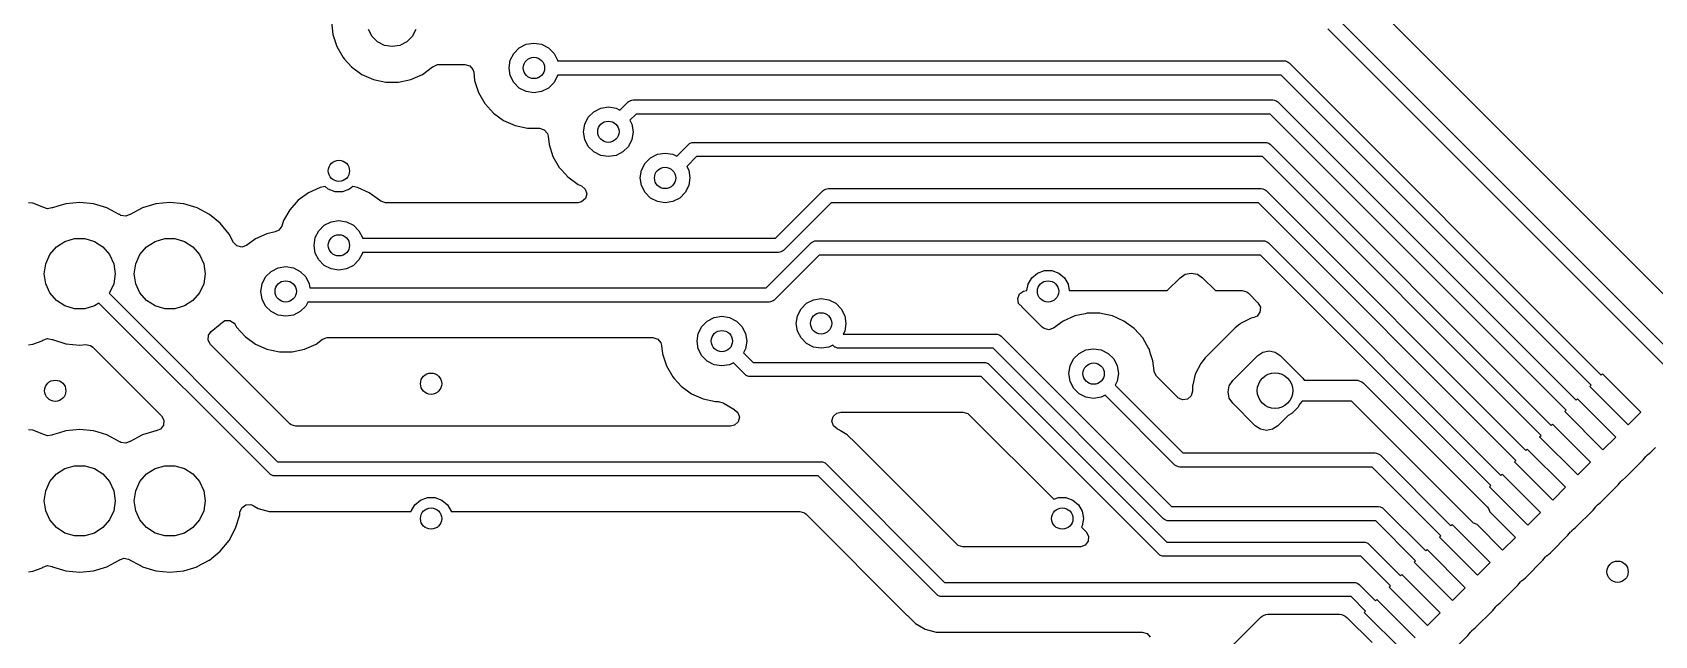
# Model space of a CAD drawing. Extents: x 70 to 224, y -154 to -54.
# Drawn here: x 145.18 to 168.05, y -97.35 to -88.85 of the extents above; entities that cross this region are included whole.
import ezdxf

# ---------------------------------------------------------------- set-up
doc = ezdxf.new("R2010")
doc.units = 0
doc.layers.add('BLACK', color=7, linetype='CONTINUOUS')

msp = doc.modelspace()

# ---------------------------------------------------------------- linework, layer by layer
at = {"layer": 'BLACK', "linetype": 'CONTINUOUS'}
for p, q in [((168.434454, -92.796726), (163.976083, -88.338355)), ((149.394815, -88.7), (149.413503, -88.877805)), ((163.559204, -88.629289), (168.789418, -93.859503)), ((149.413503, -88.877805), (149.413504, -88.877807)), ((149.413504, -88.877807), (149.468747, -89.047829)), ((149.966844, -88.905725), (149.91713, -88.808156)), ((150.044275, -88.983156), (149.966844, -88.905725)), ((150.533156, -88.905725), (150.455725, -88.983156)), ((150.58287, -88.808156), (150.533156, -88.905725)), ((168.647996, -94.000925), (163.447071, -88.8)), ((149.468747, -89.047829), (149.46875, -89.047835)), ((149.46875, -89.047835), (149.558141, -89.202665)), ((149.558141, -89.202665), (149.579817, -89.226738)), ((150.141844, -89.03287), (150.044275, -88.983156)), ((150.25, -89.05), (150.141844, -89.03287)), ((150.358156, -89.03287), (150.25, -89.05)), ((150.455725, -88.983156), (150.358156, -89.03287)), ((151.91713, -89.241844), (151.966844, -89.144275)), ((151.966844, -89.144275), (152.044275, -89.066844)), ((152.044275, -89.066844), (152.141844, -89.01713)), ((152.141844, -89.01713), (152.25, -89)), ((152.25, -89), (152.358156, -89.01713)), ((152.358156, -89.01713), (152.455725, -89.066844)), ((152.455725, -89.066844), (152.533156, -89.144275)), ((152.533156, -89.144275), (152.58287, -89.241844)), ((149.579817, -89.226738), (149.677764, -89.335521)), ((149.677764, -89.335521), (149.677767, -89.335523)), ((149.677767, -89.335523), (149.67777, -89.335526)), ((149.67777, -89.335526), (149.822407, -89.440612)), ((150.677593, -89.440612), (150.82223, -89.335526)), ((150.82223, -89.335526), (150.822238, -89.335517)), ((150.822238, -89.335517), (150.825755, -89.332351)), ((150.825755, -89.332351), (150.888747, -89.302121)), ((150.888747, -89.302121), (150.908729, -89.3005)), ((150.908729, -89.3005), (151.277962, -89.3005)), ((151.277962, -89.3005), (151.345001, -89.320185)), ((151.345001, -89.320185), (151.390756, -89.372989)), ((151.390756, -89.372989), (151.401283, -89.411538)), ((151.401283, -89.411538), (151.413503, -89.527804)), ((151.9, -89.35), (151.91713, -89.241844)), ((151.91713, -89.458156), (151.9, -89.35)), ((152.58287, -89.241844), (152.584162, -89.25)), ((152.584162, -89.25), (162.828083, -89.25)), ((162.828083, -89.25), (162.847592, -89.251921)), ((162.847592, -89.251921), (162.88364, -89.266853)), ((162.88364, -89.266853), (162.898794, -89.279289)), ((162.898794, -89.279289), (167.299403, -93.679898)), ((149.822407, -89.440612), (149.985733, -89.513329)), ((149.985733, -89.513329), (150.160609, -89.5505)), ((150.160609, -89.5505), (150.16061, -89.5505)), ((150.16061, -89.5505), (150.339389, -89.5505)), ((150.339389, -89.5505), (150.339391, -89.5505)), ((150.339391, -89.5505), (150.514267, -89.513329)), ((150.514267, -89.513329), (150.677593, -89.440612)), ((151.413503, -89.527804), (151.413504, -89.527807)), ((151.413504, -89.527807), (151.468747, -89.697829)), ((151.966844, -89.555725), (151.91713, -89.458156)), ((152.044275, -89.633156), (151.966844, -89.555725)), ((152.141844, -89.68287), (152.044275, -89.633156)), ((152.455725, -89.633156), (152.358156, -89.68287)), ((152.533156, -89.555725), (152.455725, -89.633156)), ((152.58287, -89.458156), (152.533156, -89.555725)), ((152.584162, -89.45), (152.58287, -89.458156)), ((162.786661, -89.45), (152.584162, -89.45)), ((167.157981, -93.82132), (162.786661, -89.45)), ((151.468747, -89.697829), (151.46875, -89.697835)), ((151.46875, -89.697835), (151.558141, -89.852665)), ((151.558141, -89.852665), (151.599812, -89.898946)), ((152.25, -89.7), (152.141844, -89.68287)), ((152.358156, -89.68287), (152.25, -89.7)), ((153.463334, -89.945244), (153.57929, -89.829289)), ((153.57929, -89.829289), (153.594443, -89.816853)), ((153.594443, -89.816853), (153.630491, -89.801921)), ((153.630491, -89.801921), (153.65, -89.8)), ((153.65, -89.8), (162.670977, -89.8)), ((162.670977, -89.8), (162.690486, -89.801921)), ((162.690486, -89.801921), (162.726534, -89.816853)), ((162.726534, -89.816853), (162.741688, -89.829289)), ((162.741688, -89.829289), (166.94585, -94.033451)), ((151.599812, -89.898946), (151.677764, -89.985521)), ((151.677764, -89.985521), (151.677767, -89.985523)), ((151.677767, -89.985523), (151.67777, -89.985526)), ((151.67777, -89.985526), (151.822407, -90.090612)), ((151.822407, -90.090612), (151.985733, -90.163329)), ((152.96713, -90.141844), (153.016844, -90.044275)), ((153.016844, -90.044275), (153.094275, -89.966844)), ((153.094275, -89.966844), (153.191844, -89.91713)), ((153.191844, -89.91713), (153.3, -89.9)), ((153.3, -89.9), (153.408156, -89.91713)), ((153.408156, -89.91713), (153.463334, -89.945244)), ((153.691421, -90), (153.604755, -90.086665)), ((153.604755, -90.086665), (153.63287, -90.141844)), ((162.629555, -90), (153.691421, -90)), ((166.804428, -94.174873), (162.629555, -90)), ((151.985733, -90.163329), (152.160609, -90.2005)), ((152.160609, -90.2005), (152.16061, -90.2005)), ((152.16061, -90.2005), (152.327962, -90.2005)), ((152.327962, -90.2005), (152.395001, -90.220185)), ((152.395001, -90.220185), (152.440756, -90.272989)), ((152.440756, -90.272989), (152.451283, -90.311538)), ((152.451283, -90.311538), (152.463503, -90.427804)), ((152.95, -90.25), (152.96713, -90.141844)), ((152.96713, -90.358156), (152.95, -90.25)), ((153.63287, -90.141844), (153.65, -90.25)), ((153.65, -90.25), (153.63287, -90.358156)), ((152.463503, -90.427804), (152.463504, -90.427807)), ((152.463504, -90.427807), (152.518747, -90.597829)), ((153.016844, -90.455725), (152.96713, -90.358156)), ((153.094275, -90.533156), (153.016844, -90.455725)), ((153.191844, -90.58287), (153.094275, -90.533156)), ((153.505725, -90.533156), (153.408156, -90.58287)), ((153.583156, -90.455725), (153.505725, -90.533156)), ((153.63287, -90.358156), (153.583156, -90.455725)), ((153.894275, -90.616844), (153.991844, -90.56713)), ((153.991844, -90.56713), (154.1, -90.55)), ((154.1, -90.55), (154.208156, -90.56713)), ((154.208156, -90.56713), (154.263333, -90.595244)), ((154.263333, -90.595244), (154.429289, -90.42929)), ((154.429289, -90.42929), (154.444442, -90.416853)), ((154.444442, -90.416853), (154.455, -90.412479)), ((154.455, -90.412479), (154.480491, -90.401921)), ((154.480491, -90.401921), (154.5, -90.4)), ((154.5, -90.4), (162.563869, -90.4)), ((162.563869, -90.4), (162.583378, -90.401921)), ((162.583378, -90.401921), (162.619426, -90.416853)), ((162.619426, -90.416853), (162.63458, -90.429289)), ((162.63458, -90.429289), (166.592296, -94.387005)), ((152.518747, -90.597829), (152.51875, -90.597835)), ((152.51875, -90.597835), (152.608141, -90.752665)), ((152.608141, -90.752665), (152.641644, -90.789874)), ((152.641644, -90.789874), (152.727764, -90.885521)), ((153.3, -90.6), (153.191844, -90.58287)), ((153.408156, -90.58287), (153.3, -90.6)), ((153.75, -90.9), (153.76713, -90.791844)), ((153.76713, -90.791844), (153.816844, -90.694275)), ((153.816844, -90.694275), (153.894275, -90.616844)), ((154.541421, -90.6), (154.404755, -90.736666)), ((154.404755, -90.736666), (154.43287, -90.791844)), ((154.43287, -90.791844), (154.45, -90.9)), ((162.522447, -90.6), (154.541421, -90.6)), ((166.450874, -94.528427), (162.522447, -90.6)), ((149.304903, -91.021967), (149.235733, -91.03667)), ((149.35, -91.059808), (149.304903, -91.021967)), ((149.695095, -91.021967), (149.65, -91.059808)), ((149.764265, -91.03667), (149.695095, -91.021967)), ((152.727764, -90.885521), (152.727767, -90.885523)), ((152.727767, -90.885523), (152.72777, -90.885526)), ((152.72777, -90.885526), (152.872407, -90.990612)), ((152.872407, -90.990612), (152.920942, -91.012221)), ((152.920942, -91.012221), (152.974178, -91.05747)), ((153.76713, -91.008156), (153.75, -90.9)), ((153.816844, -91.105725), (153.76713, -91.008156)), ((154.43287, -91.008156), (154.383156, -91.105725)), ((154.45, -90.9), (154.43287, -91.008156)), ((145.182483, -91.255908), (145.122883, -91.249501)), ((145.317328, -91.306202), (145.182482, -91.255908)), ((145.182482, -91.255908), (145.182483, -91.255908)), ((145.845, -91.244659), (145.64887, -91.263975)), ((146.041129, -91.263975), (145.845, -91.244659)), ((147.115, -91.244659), (146.91887, -91.263975)), ((147.311129, -91.263975), (147.115, -91.244659)), ((148.927768, -91.214475), (148.80814, -91.347336)), ((149.072408, -91.109387), (148.927768, -91.214475)), ((149.235728, -91.036672), (149.072408, -91.109387)), ((149.235733, -91.03667), (149.235728, -91.036672)), ((149.447906, -91.095442), (149.35, -91.059808)), ((149.552094, -91.095442), (149.447906, -91.095442)), ((149.65, -91.059808), (149.552094, -91.095442)), ((149.764267, -91.036671), (149.764265, -91.03667)), ((149.927593, -91.109388), (149.764267, -91.036671)), ((150.07223, -91.214474), (149.927593, -91.109388)), ((150.072233, -91.214477), (150.07223, -91.214474)), ((150.075755, -91.217649), (150.072233, -91.214477)), ((150.09169, -91.229815), (150.075755, -91.217649)), ((150.158729, -91.2495), (150.09169, -91.229815)), ((152.870506, -91.2495), (150.158729, -91.2495)), ((152.923089, -91.237799), (152.870506, -91.2495)), ((152.975455, -91.191543), (152.923089, -91.237799)), ((152.974178, -91.05747), (152.9945, -91.124319)), ((152.9945, -91.124319), (152.975455, -91.191543)), ((153.894275, -91.183156), (153.816844, -91.105725)), ((153.991844, -91.23287), (153.894275, -91.183156)), ((154.1, -91.25), (153.991844, -91.23287)), ((154.208156, -91.23287), (154.1, -91.25)), ((154.305725, -91.183156), (154.208156, -91.23287)), ((154.383156, -91.105725), (154.305725, -91.183156)), ((155.658578, -91.75), (156.329289, -91.07929)), ((156.441421, -91.25), (155.770711, -91.920711)), ((156.329289, -91.07929), (156.344442, -91.066853)), ((156.344442, -91.066853), (156.361451, -91.059808)), ((156.361451, -91.059808), (156.380491, -91.051921)), ((156.380491, -91.051921), (156.4, -91.05)), ((156.4, -91.05), (162.506764, -91.05)), ((162.465342, -91.25), (156.441421, -91.25)), ((166.097321, -94.881979), (162.465342, -91.25)), ((162.506764, -91.05), (162.526273, -91.051921)), ((162.526273, -91.051921), (162.562321, -91.066853)), ((162.562321, -91.066853), (162.577475, -91.079289)), ((162.577475, -91.079289), (166.238743, -94.740557)), ((145.317331, -91.306204), (145.317328, -91.306202)), ((145.325382, -91.312231), (145.317331, -91.306204)), ((145.38974, -91.336564), (145.325382, -91.312231)), ((145.454463, -91.323089), (145.38974, -91.336564)), ((145.454641, -91.323518), (145.454463, -91.323089)), ((145.456898, -91.322583), (145.454641, -91.323518)), ((145.458143, -91.322324), (145.456898, -91.322583)), ((145.460267, -91.321188), (145.458143, -91.322324)), ((145.460272, -91.321186), (145.460267, -91.321188)), ((145.460273, -91.321186), (145.460272, -91.321186)), ((145.537287, -91.297824), (145.460273, -91.321186)), ((145.64887, -91.263975), (145.537287, -91.297824)), ((146.041132, -91.263976), (146.041129, -91.263975)), ((146.229727, -91.321186), (146.041132, -91.263976)), ((146.229733, -91.321188), (146.229727, -91.321186)), ((146.403532, -91.414086), (146.229733, -91.321188)), ((146.408601, -91.417473), (146.403532, -91.414086)), ((146.408843, -91.417109), (146.408601, -91.417473)), ((146.425471, -91.427795), (146.408843, -91.417109)), ((146.494337, -91.439596), (146.425471, -91.427795)), ((146.550305, -91.415836), (146.494337, -91.439596)), ((146.551399, -91.417473), (146.550305, -91.415836)), ((146.556467, -91.414086), (146.551399, -91.417473)), ((146.730266, -91.321188), (146.556467, -91.414086)), ((146.91887, -91.263975), (146.730266, -91.321188)), ((147.311132, -91.263976), (147.311129, -91.263975)), ((147.499727, -91.321186), (147.311132, -91.263976)), ((147.499733, -91.321188), (147.499727, -91.321186)), ((147.673532, -91.414086), (147.499733, -91.321188)), ((147.673539, -91.41409), (147.673532, -91.414086)), ((147.825883, -91.539116), (147.673539, -91.41409)), ((148.80814, -91.347336), (148.71875, -91.502164)), ((147.950909, -91.69146), (147.825883, -91.539116)), ((147.950914, -91.691467), (147.950909, -91.69146)), ((148.013882, -91.809272), (147.950914, -91.691467)), ((148.485728, -91.686672), (148.322408, -91.759388)), ((148.485733, -91.68667), (148.485728, -91.686672)), ((148.601612, -91.66204), (148.485733, -91.68667)), ((148.654324, -91.636744), (148.601612, -91.66204)), ((148.693762, -91.579069), (148.654324, -91.636744)), ((148.718748, -91.502168), (148.693762, -91.579069)), ((148.71875, -91.502164), (148.718748, -91.502168)), ((149.16713, -91.741844), (149.216844, -91.644275)), ((149.216844, -91.644275), (149.294275, -91.566844)), ((149.294275, -91.566844), (149.391844, -91.51713)), ((149.391844, -91.51713), (149.5, -91.5)), ((149.5, -91.5), (149.608156, -91.51713)), ((149.608156, -91.51713), (149.705725, -91.566844)), ((149.705725, -91.566844), (149.783156, -91.644275)), ((149.783156, -91.644275), (149.83287, -91.741844)), ((145.424373, -91.97968), (145.51757, -91.872125)), ((145.51757, -91.872125), (145.637292, -91.795184)), ((145.637292, -91.795184), (145.773843, -91.755089)), ((145.773843, -91.755089), (145.916157, -91.755089)), ((145.916157, -91.755089), (146.052708, -91.795184)), ((146.052708, -91.795184), (146.17243, -91.872125)), ((146.17243, -91.872125), (146.265627, -91.97968)), ((146.694373, -91.97968), (146.78757, -91.872125)), ((146.78757, -91.872125), (146.907292, -91.795184)), ((146.907292, -91.795184), (147.043843, -91.755089)), ((147.043843, -91.755089), (147.186157, -91.755089)), ((147.186157, -91.755089), (147.322708, -91.795184)), ((147.322708, -91.795184), (147.44243, -91.872125)), ((147.44243, -91.872125), (147.535627, -91.97968)), ((148.062265, -91.858791), (148.013882, -91.809272)), ((148.130319, -91.874617), (148.062265, -91.858791)), ((148.196125, -91.851137), (148.130319, -91.874617)), ((148.322403, -91.75939), (148.196125, -91.851137)), ((148.322408, -91.759388), (148.322403, -91.75939)), ((149.15, -91.85), (149.16713, -91.741844)), ((149.16713, -91.958156), (149.15, -91.85)), ((149.83287, -91.741844), (149.834162, -91.75)), ((149.834162, -91.95), (149.83287, -91.958156)), ((149.834162, -91.75), (155.658578, -91.75)), ((155.7, -91.95), (149.834162, -91.95)), ((155.524264, -92.45), (156.158268, -91.815997)), ((155.719509, -91.948079), (155.7, -91.95)), ((155.755557, -91.933147), (155.719509, -91.948079)), ((155.770711, -91.920711), (155.755557, -91.933147)), ((156.158268, -91.815997), (156.173421, -91.80356)), ((156.173421, -91.80356), (156.209469, -91.788629)), ((156.209469, -91.788629), (156.228978, -91.786708)), ((156.228978, -91.786708), (162.536363, -91.786708)), ((162.536363, -91.786708), (162.555872, -91.788629)), ((162.555872, -91.788629), (162.59192, -91.803561)), ((162.59192, -91.803561), (162.607074, -91.815997)), ((162.607074, -91.815997), (165.885189, -95.094112)), ((145.345, -92.25), (145.365254, -92.109134)), ((145.365254, -92.109134), (145.424373, -91.97968)), ((146.265627, -91.97968), (146.324746, -92.109134)), ((146.324746, -92.109134), (146.345, -92.25)), ((146.615, -92.25), (146.635254, -92.109134)), ((146.635254, -92.109134), (146.694373, -91.97968)), ((147.535627, -91.97968), (147.594746, -92.109134)), ((147.594746, -92.109134), (147.615, -92.25)), ((148.544275, -92.216844), (148.641844, -92.16713)), ((148.641844, -92.16713), (148.75, -92.15)), ((148.75, -92.15), (148.858156, -92.16713)), ((148.858156, -92.16713), (148.955725, -92.216844)), ((149.216844, -92.055725), (149.16713, -91.958156)), ((149.294275, -92.133156), (149.216844, -92.055725)), ((149.391844, -92.18287), (149.294275, -92.133156)), ((149.705725, -92.133156), (149.608156, -92.18287)), ((149.783156, -92.055725), (149.705725, -92.133156)), ((149.83287, -91.958156), (149.783156, -92.055725)), ((156.270399, -91.986708), (155.636397, -92.620711)), ((162.494941, -91.986708), (156.270399, -91.986708)), ((165.743767, -95.235534), (162.494941, -91.986708)), ((145.365254, -92.390866), (145.345, -92.25)), ((145.424373, -92.52032), (145.365254, -92.390866)), ((146.324746, -92.390866), (146.265627, -92.52032)), ((146.345, -92.25), (146.324746, -92.390866)), ((146.635254, -92.390866), (146.615, -92.25)), ((146.694373, -92.52032), (146.635254, -92.390866)), ((147.594746, -92.390866), (147.535627, -92.52032)), ((147.615, -92.25), (147.594746, -92.390866)), ((148.4, -92.5), (148.41713, -92.391844)), ((148.41713, -92.391844), (148.466844, -92.294275)), ((148.466844, -92.294275), (148.544275, -92.216844)), ((148.955725, -92.216844), (149.033156, -92.294275)), ((149.033156, -92.294275), (149.08287, -92.391844)), ((149.08287, -92.391844), (149.092081, -92.45)), ((149.5, -92.2), (149.391844, -92.18287)), ((149.608156, -92.18287), (149.5, -92.2)), ((159.202256, -92.487208), (159.218092, -92.397394)), ((159.218092, -92.397394), (159.270187, -92.307164)), ((159.270187, -92.307164), (159.35, -92.240192)), ((159.35, -92.240192), (159.447906, -92.204558)), ((159.447906, -92.204558), (159.552094, -92.204558)), ((159.552094, -92.204558), (159.65, -92.240192)), ((159.65, -92.240192), (159.729813, -92.307164)), ((159.729813, -92.307164), (159.781908, -92.397394)), ((159.781908, -92.397394), (159.797744, -92.487208)), ((161.18038, -92.487208), (161.360571, -92.307017)), ((161.360571, -92.307017), (161.433566, -92.258243)), ((161.433566, -92.258243), (161.51967, -92.241116)), ((161.51967, -92.241116), (161.605773, -92.258243)), ((161.605773, -92.258243), (161.678769, -92.307017)), ((161.678769, -92.307017), (161.85896, -92.487208)), ((145.51757, -92.627875), (145.424373, -92.52032)), ((145.637292, -92.704816), (145.51757, -92.627875)), ((146.265627, -92.52032), (146.261502, -92.52508)), ((146.261502, -92.52508), (148.636421, -94.9)), ((146.78757, -92.627875), (146.694373, -92.52032)), ((146.907292, -92.704816), (146.78757, -92.627875)), ((147.44243, -92.627875), (147.322708, -92.704816)), ((147.535627, -92.52032), (147.44243, -92.627875)), ((148.41713, -92.608156), (148.4, -92.5)), ((148.466844, -92.705725), (148.41713, -92.608156)), ((149.092081, -92.45), (155.524264, -92.45)), ((155.621243, -92.633147), (155.585195, -92.648079)), ((155.636397, -92.620711), (155.621243, -92.633147)), ((156.094275, -92.666844), (156.191844, -92.61713)), ((156.191844, -92.61713), (156.3, -92.6)), ((156.3, -92.6), (156.408156, -92.61713)), ((156.408156, -92.61713), (156.505725, -92.666844)), ((159.071432, -92.59942), (159.0974, -92.534555)), ((159.084654, -92.668027), (159.071432, -92.59942)), ((159.0974, -92.534555), (159.154315, -92.494028)), ((159.154315, -92.494028), (159.19487, -92.487208)), ((159.19487, -92.487208), (159.202256, -92.487208)), ((159.797744, -92.487208), (161.18038, -92.487208)), ((161.85896, -92.487208), (162.236266, -92.487208)), ((162.236266, -92.487208), (162.303305, -92.506893)), ((162.303305, -92.506893), (162.323947, -92.523527)), ((162.323947, -92.523527), (162.459609, -92.659189)), ((145.773843, -92.744911), (145.637292, -92.704816)), ((145.916157, -92.744911), (145.773843, -92.744911)), ((146.052708, -92.704816), (145.916157, -92.744911)), ((146.117046, -92.663468), (146.052708, -92.704816)), ((148.524289, -95.07071), (146.117046, -92.663468)), ((147.043843, -92.744911), (146.907292, -92.704816)), ((147.186157, -92.744911), (147.043843, -92.744911)), ((147.322708, -92.704816), (147.186157, -92.744911)), ((148.544275, -92.783156), (148.466844, -92.705725)), ((148.641844, -92.83287), (148.544275, -92.783156)), ((148.75, -92.85), (148.641844, -92.83287)), ((148.858156, -92.83287), (148.75, -92.85)), ((148.955725, -92.783156), (148.858156, -92.83287)), ((149.033156, -92.705725), (148.955725, -92.783156)), ((149.061549, -92.65), (149.033156, -92.705725)), ((155.565686, -92.65), (149.061549, -92.65)), ((154.791844, -92.86713), (154.9, -92.85)), ((154.9, -92.85), (155.008156, -92.86713)), ((155.585195, -92.648079), (155.565686, -92.65)), ((155.95, -92.95), (155.96713, -92.841844)), ((155.96713, -92.841844), (156.016844, -92.744275)), ((156.016844, -92.744275), (156.094275, -92.666844)), ((156.505725, -92.666844), (156.583156, -92.744275)), ((156.583156, -92.744275), (156.63287, -92.841844)), ((156.63287, -92.841844), (156.65, -92.95)), ((159.128415, -92.713924), (159.084654, -92.668027)), ((159.127951, -92.71453), (159.128415, -92.713924)), ((159.131834, -92.71751), (159.127951, -92.71453)), ((159.132868, -92.718594), (159.131834, -92.71751)), ((159.134402, -92.71948), (159.132868, -92.718594)), ((159.134403, -92.719481), (159.134402, -92.71948)), ((159.253274, -92.838352), (159.134403, -92.719481)), ((159.253276, -92.838355), (159.253274, -92.838352)), ((159.418139, -93.003218), (159.253276, -92.838355)), ((159.878191, -92.844209), (159.714871, -92.916925)), ((159.878196, -92.844207), (159.878191, -92.844209)), ((160.02347, -92.813329), (159.878196, -92.844207)), ((160.053072, -92.807037), (160.02347, -92.813329)), ((160.231854, -92.807037), (160.053072, -92.807037)), ((160.266085, -92.814313), (160.231854, -92.807037)), ((160.406728, -92.844207), (160.266085, -92.814313)), ((160.40673, -92.844208), (160.406728, -92.844207)), ((160.570056, -92.916925), (160.40673, -92.844208)), ((162.446238, -92.846137), (162.400527, -92.867527)), ((162.48811, -92.790204), (162.446238, -92.846137)), ((162.459609, -92.659189), (162.493094, -92.720512)), ((162.493094, -92.720512), (162.48811, -92.790204)), ((147.66302, -93.116271), (147.700537, -93.063752)), ((147.700537, -93.063752), (147.825883, -92.960883)), ((147.825883, -92.960883), (147.834401, -92.950503)), ((147.834401, -92.950503), (147.892142, -92.911167)), ((147.892142, -92.911167), (147.961987, -92.909292)), ((147.961987, -92.909292), (148.021757, -92.945476)), ((148.021757, -92.945476), (148.037644, -92.967164)), ((148.037644, -92.967164), (148.05814, -93.002663)), ((148.05814, -93.002663), (148.058139, -93.002663)), ((148.058139, -93.002663), (148.177764, -93.135521)), ((154.55, -93.2), (154.56713, -93.091844)), ((154.56713, -93.091844), (154.616844, -92.994275)), ((154.616844, -92.994275), (154.694275, -92.916844)), ((154.694275, -92.916844), (154.791844, -92.86713)), ((155.008156, -92.86713), (155.105725, -92.916844)), ((155.105725, -92.916844), (155.183156, -92.994275)), ((155.183156, -92.994275), (155.23287, -93.091844)), ((155.23287, -93.091844), (155.25, -93.2)), ((155.96713, -93.058156), (155.95, -92.95)), ((156.016844, -93.155725), (155.96713, -93.058156)), ((156.63287, -93.058156), (156.611549, -93.1)), ((156.65, -92.95), (156.63287, -93.058156)), ((159.444845, -93.02351), (159.418139, -93.003218)), ((159.512899, -93.039335), (159.444845, -93.02351)), ((159.578705, -93.015855), (159.512899, -93.039335)), ((159.714866, -92.916927), (159.578705, -93.015855)), ((159.714871, -92.916925), (159.714866, -92.916927)), ((160.714693, -93.022011), (160.570056, -92.916925)), ((160.714694, -93.022012), (160.714693, -93.022011)), ((160.714695, -93.022013), (160.714694, -93.022012)), ((160.714698, -93.022015), (160.714695, -93.022013)), ((160.77785, -93.092154), (160.714698, -93.022015)), ((160.834322, -93.154872), (160.77785, -93.092154)), ((162.136858, -93.014947), (161.71495, -93.436857)), ((162.136864, -93.014941), (162.136858, -93.014947)), ((162.203224, -92.960884), (162.136864, -93.014941)), ((162.214303, -92.951859), (162.203224, -92.960884)), ((162.214304, -92.951858), (162.214303, -92.951859)), ((162.214306, -92.951857), (162.214304, -92.951858)), ((162.214307, -92.951856), (162.214306, -92.951857)), ((162.365858, -92.875744), (162.214307, -92.951856)), ((162.400527, -92.867527), (162.365858, -92.875744)), ((145.122872, -93.250499), (145.182483, -93.244091)), ((145.182483, -93.244091), (145.317331, -93.193796)), ((145.317331, -93.193796), (145.325379, -93.18777)), ((145.325379, -93.18777), (145.390842, -93.163351)), ((145.390842, -93.163351), (145.454474, -93.176895)), ((145.454474, -93.176895), (145.454645, -93.176483)), ((145.454645, -93.176483), (145.456875, -93.177406)), ((145.456875, -93.177406), (145.458146, -93.177677)), ((145.458146, -93.177677), (145.460273, -93.178814)), ((145.460273, -93.178814), (145.648868, -93.236024)), ((145.648868, -93.236024), (145.845, -93.255341)), ((145.845, -93.255341), (145.928745, -93.247092)), ((145.928745, -93.247092), (145.997389, -93.26011)), ((145.997389, -93.26011), (146.028579, -93.282814)), ((146.028579, -93.282814), (146.998274, -94.252509)), ((147.658036, -93.185963), (147.66302, -93.116271)), ((147.691521, -93.247286), (147.658036, -93.185963)), ((148.807416, -94.363181), (147.691521, -93.247286)), ((148.177764, -93.135521), (148.177767, -93.135523)), ((148.177767, -93.135523), (148.17777, -93.135526)), ((148.17777, -93.135526), (148.322407, -93.240612)), ((148.322407, -93.240612), (148.485733, -93.313329)), ((148.485733, -93.313329), (148.660609, -93.3505)), ((148.839391, -93.3505), (149.014267, -93.313329)), ((149.014267, -93.313329), (149.177593, -93.240612)), ((149.177593, -93.240612), (149.269025, -93.174182)), ((149.269025, -93.174182), (149.334831, -93.150702)), ((149.334831, -93.150702), (149.341911, -93.1505)), ((149.341911, -93.1505), (153.927962, -93.1505)), ((153.927962, -93.1505), (153.995001, -93.170185)), ((153.995001, -93.170185), (154.040756, -93.222989)), ((154.040756, -93.222989), (154.051283, -93.261538)), ((154.051283, -93.261538), (154.063503, -93.377804)), ((154.56713, -93.308156), (154.55, -93.2)), ((154.616844, -93.405725), (154.56713, -93.308156)), ((155.23287, -93.308156), (155.204755, -93.363333)), ((155.25, -93.2), (155.23287, -93.308156)), ((156.094275, -93.233156), (156.016844, -93.155725)), ((156.191844, -93.28287), (156.094275, -93.233156)), ((156.3, -93.3), (156.191844, -93.28287)), ((156.408156, -93.28287), (156.3, -93.3)), ((156.463334, -93.254755), (156.408156, -93.28287)), ((156.479289, -93.27071), (156.463334, -93.254755)), ((156.494442, -93.283147), (156.479289, -93.27071)), ((156.503305, -93.286818), (156.494442, -93.283147)), ((156.530491, -93.298079), (156.503305, -93.286818)), ((156.55, -93.3), (156.530491, -93.298079)), ((158.724264, -93.3), (156.55, -93.3)), ((156.611549, -93.1), (158.765686, -93.1)), ((161.127619, -95.703354), (158.724264, -93.3)), ((158.765686, -93.1), (158.785195, -93.101921)), ((158.785195, -93.101921), (158.821243, -93.116853)), ((158.821243, -93.116853), (158.836397, -93.129289)), ((158.836397, -93.129289), (161.23975, -95.532643)), ((160.034307, -93.324667), (160.142463, -93.307537)), ((160.142463, -93.307537), (160.250619, -93.324667)), ((160.922911, -93.308313), (160.834322, -93.154872)), ((160.923712, -93.309701), (160.922911, -93.308313)), ((160.923715, -93.309707), (160.923712, -93.309701)), ((160.945841, -93.377804), (160.923715, -93.309707)), ((148.660609, -93.3505), (148.66061, -93.3505)), ((148.66061, -93.3505), (148.839389, -93.3505)), ((148.839389, -93.3505), (148.839391, -93.3505)), ((154.063503, -93.377804), (154.063504, -93.377807)), ((154.063504, -93.377807), (154.118747, -93.547829)), ((154.118747, -93.547829), (154.11875, -93.547835)), ((154.11875, -93.547835), (154.208141, -93.702665)), ((154.694275, -93.483156), (154.616844, -93.405725)), ((154.791844, -93.53287), (154.694275, -93.483156)), ((154.9, -93.55), (154.791844, -93.53287)), ((155.008156, -93.53287), (154.9, -93.55)), ((155.063333, -93.504755), (155.008156, -93.53287)), ((155.229289, -93.67071), (155.063333, -93.504755)), ((155.204755, -93.363333), (155.341421, -93.5)), ((155.341421, -93.5), (158.6, -93.5)), ((158.6, -93.5), (158.619509, -93.501921)), ((158.619509, -93.501921), (158.655557, -93.516853)), ((158.655557, -93.516853), (158.670711, -93.529289)), ((158.670711, -93.529289), (161.174063, -96.032641)), ((159.792463, -93.657537), (159.809593, -93.549381)), ((159.809593, -93.549381), (159.859307, -93.451812)), ((159.859307, -93.451812), (159.936738, -93.374381)), ((159.936738, -93.374381), (160.034307, -93.324667)), ((160.250619, -93.324667), (160.348188, -93.374381)), ((160.348188, -93.374381), (160.425619, -93.451812)), ((160.425619, -93.451812), (160.475333, -93.549381)), ((160.475333, -93.549381), (160.492463, -93.657537)), ((160.97896, -93.479734), (160.945841, -93.377804)), ((160.993758, -93.620529), (160.97896, -93.479734)), ((161.651855, -93.514308), (161.575745, -93.665857)), ((161.651861, -93.5143), (161.651855, -93.514308)), ((161.714939, -93.436869), (161.651861, -93.5143)), ((161.71495, -93.436857), (161.714939, -93.436869)), ((162.103033, -93.756587), (162.456587, -93.403033)), ((162.456587, -93.403033), (162.529582, -93.354259)), ((162.529582, -93.354259), (162.615686, -93.337132)), ((162.615686, -93.337132), (162.701789, -93.354259)), ((162.701789, -93.354259), (162.774785, -93.403033)), ((162.774785, -93.403033), (163.092983, -93.721231)), ((154.208141, -93.702665), (154.228935, -93.725759)), ((154.228935, -93.725759), (154.327764, -93.835521)), ((155.244442, -93.683147), (155.229289, -93.67071)), ((155.253906, -93.687067), (155.244442, -93.683147)), ((155.280491, -93.698079), (155.253906, -93.687067)), ((155.3, -93.7), (155.280491, -93.698079)), ((158.558578, -93.7), (155.3, -93.7)), ((161.06193, -96.203352), (158.558578, -93.7)), ((159.809593, -93.765693), (159.792463, -93.657537)), ((159.859307, -93.863262), (159.809593, -93.765693)), ((160.475333, -93.765693), (160.447218, -93.82087)), ((160.492463, -93.657537), (160.475333, -93.765693)), ((160.995911, -93.633911), (160.993758, -93.620529)), ((161.029396, -93.695234), (160.995911, -93.633911)), ((161.324951, -93.990789), (161.029396, -93.695234)), ((161.575744, -93.665861), (161.540273, -93.815527)), ((161.575745, -93.665857), (161.575744, -93.66586)), ((161.575744, -93.66586), (161.575744, -93.665861)), ((162.054259, -93.829582), (162.103033, -93.756587)), ((163.092983, -93.721231), (163.110875, -93.748008)), ((163.110875, -93.748008), (163.840556, -93.748008)), ((163.840556, -93.748008), (163.86982, -93.75089)), ((163.86982, -93.75089), (163.87487, -93.752982)), ((163.87487, -93.752982), (163.923891, -93.773287)), ((163.923891, -93.773287), (163.946622, -93.791942)), ((167.299403, -93.679898), (167.318495, -93.660807)), ((167.318495, -93.660807), (167.85731, -94.199622)), ((154.327764, -93.835521), (154.327767, -93.835523)), ((154.327767, -93.835523), (154.32777, -93.835526)), ((154.32777, -93.835526), (154.472407, -93.940612)), ((154.472407, -93.940612), (154.635733, -94.013329)), ((159.936738, -93.940693), (159.859307, -93.863262)), ((160.034307, -93.990407), (159.936738, -93.940693)), ((160.142463, -94.007537), (160.034307, -93.990407)), ((160.250619, -93.990407), (160.142463, -94.007537)), ((160.305796, -93.962292), (160.250619, -93.990407)), ((161.289216, -94.945711), (160.305796, -93.962292)), ((160.447218, -93.82087), (161.401347, -94.775)), ((161.331429, -93.996821), (161.324951, -93.990789)), ((161.394985, -94.025846), (161.331429, -93.996821)), ((161.516947, -93.970147), (161.464143, -94.015902)), ((161.536632, -93.903108), (161.516947, -93.970147)), ((161.540273, -93.815527), (161.536632, -93.830888)), ((161.536632, -93.830888), (161.536632, -93.903108)), ((162.037132, -93.915686), (162.054259, -93.829582)), ((162.054259, -94.001789), (162.037132, -93.915686)), ((162.103033, -94.074785), (162.054259, -94.001789)), ((163.946622, -93.791942), (165.689952, -95.535272)), ((167.13889, -93.840412), (167.157981, -93.82132)), ((167.677705, -94.379227), (167.13889, -93.840412)), ((154.635733, -94.013329), (154.810609, -94.0505)), ((154.810609, -94.0505), (154.850069, -94.0505)), ((154.850069, -94.0505), (154.917108, -94.070185)), ((154.917108, -94.070185), (154.925557, -94.076125)), ((154.925557, -94.076125), (154.931281, -94.080517)), ((154.931281, -94.080517), (154.931284, -94.08052)), ((154.931284, -94.08052), (154.931287, -94.080521)), ((154.931287, -94.080521), (154.93129, -94.080524)), ((154.93129, -94.080524), (155.068211, -94.159575)), ((155.068211, -94.159575), (155.071502, -94.160938)), ((155.071502, -94.160938), (155.073851, -94.162831)), ((155.073851, -94.162831), (155.075254, -94.163641)), ((155.075254, -94.163641), (155.075127, -94.163859)), ((155.075127, -94.163859), (155.125907, -94.204778)), ((155.125907, -94.204778), (155.147973, -94.271072)), ((156.469307, -94.261229), (156.520443, -94.213617)), ((156.520443, -94.213617), (156.57595, -94.2005)), ((156.57595, -94.2005), (158.299903, -94.2005)), ((158.299903, -94.2005), (158.366942, -94.220185)), ((158.366942, -94.220185), (158.387584, -94.236819)), ((158.387584, -94.236819), (159.580027, -95.429262)), ((161.464143, -94.015902), (161.394985, -94.025846)), ((162.421231, -94.392983), (162.103033, -94.074785)), ((162.935114, -94.221615), (162.885535, -94.246876)), ((163.023607, -94.133122), (162.935114, -94.221615)), ((163.048868, -94.083543), (163.023607, -94.133122)), ((163.084404, -94.048008), (163.048868, -94.083543)), ((163.778424, -94.048008), (163.084404, -94.048008)), ((165.47782, -95.747404), (163.778424, -94.048008)), ((166.785337, -94.193965), (166.804428, -94.174873)), ((167.324152, -94.73278), (166.785337, -94.193965)), ((166.94585, -94.033451), (166.964942, -94.01436)), ((166.964942, -94.01436), (167.503757, -94.553175)), ((167.85731, -94.199622), (167.677705, -94.379227)), ((145.182483, -94.455908), (145.122883, -94.449501)), ((145.317328, -94.506202), (145.182482, -94.455908)), ((145.182482, -94.455908), (145.182483, -94.455908)), ((145.64887, -94.463975), (145.561684, -94.490423)), ((145.845, -94.444659), (145.64887, -94.463975)), ((146.041129, -94.463975), (145.845, -94.444659)), ((146.103997, -94.483046), (146.041129, -94.463975)), ((146.918873, -94.463974), (146.730266, -94.521188)), ((146.922758, -94.463592), (146.918873, -94.463974)), ((146.924817, -94.462791), (146.922758, -94.463592)), ((146.924843, -94.462787), (146.924817, -94.462791)), ((146.984903, -94.439457), (146.924842, -94.462782)), ((146.924842, -94.462782), (146.924843, -94.462787)), ((147.026775, -94.383524), (146.984903, -94.439457)), ((146.998274, -94.252509), (147.031759, -94.313832)), ((147.031759, -94.313832), (147.026775, -94.383524)), ((148.828058, -94.379815), (148.807416, -94.363181)), ((148.895097, -94.3995), (148.828058, -94.379815)), ((155.024052, -94.3995), (148.895097, -94.3995)), ((155.079559, -94.386383), (155.024052, -94.3995)), ((155.130695, -94.338771), (155.079559, -94.386383)), ((155.147973, -94.271072), (155.130695, -94.338771)), ((156.452029, -94.328928), (156.469307, -94.261229)), ((156.474095, -94.395222), (156.452029, -94.328928)), ((156.524872, -94.436139), (156.474095, -94.395222)), ((156.524746, -94.436359), (156.524872, -94.436139)), ((156.526155, -94.437172), (156.524746, -94.436359)), ((156.5285, -94.439062), (156.526155, -94.437172)), ((156.531782, -94.440421), (156.5285, -94.439062)), ((156.558607, -94.455909), (156.531782, -94.440421)), ((156.575167, -94.46547), (156.558607, -94.455909)), ((156.668716, -94.51948), (156.575167, -94.46547)), ((162.494227, -94.441757), (162.421231, -94.392983)), ((162.58033, -94.458884), (162.494227, -94.441757)), ((162.666434, -94.441757), (162.58033, -94.458884)), ((162.739429, -94.392983), (162.666434, -94.441757)), ((162.885535, -94.246876), (162.739429, -94.392983)), ((166.592296, -94.387005), (166.611388, -94.367914)), ((166.611388, -94.367914), (167.150203, -94.906729)), ((145.317331, -94.506204), (145.317328, -94.506202)), ((145.325382, -94.512231), (145.317331, -94.506204)), ((145.38974, -94.536564), (145.325382, -94.512231)), ((145.454463, -94.523089), (145.38974, -94.536564)), ((145.454641, -94.523518), (145.454463, -94.523089)), ((145.456898, -94.522583), (145.454641, -94.523518)), ((145.458143, -94.522324), (145.456898, -94.522583)), ((145.460267, -94.521188), (145.458143, -94.522324)), ((145.460272, -94.521186), (145.460267, -94.521188)), ((145.460273, -94.521186), (145.460272, -94.521186)), ((145.561684, -94.490423), (145.460273, -94.521186)), ((146.229727, -94.521186), (146.103997, -94.483046)), ((146.229733, -94.521188), (146.229727, -94.521186)), ((146.403532, -94.614086), (146.229733, -94.521188)), ((146.408601, -94.617473), (146.403532, -94.614086)), ((146.408843, -94.617109), (146.408601, -94.617473)), ((146.425471, -94.627795), (146.408843, -94.617109)), ((146.494337, -94.639596), (146.425471, -94.627795)), ((146.550305, -94.615836), (146.494337, -94.639596)), ((146.551399, -94.617473), (146.550305, -94.615836)), ((146.556467, -94.614086), (146.551399, -94.617473)), ((146.730266, -94.521188), (146.556467, -94.614086)), ((156.668717, -94.519481), (156.668716, -94.51948)), ((156.787588, -94.638352), (156.668717, -94.519481)), ((156.78759, -94.638355), (156.787588, -94.638352)), ((158.212416, -96.063181), (156.78759, -94.638355)), ((166.431783, -94.547519), (166.450874, -94.528427)), ((166.970598, -95.086334), (166.431783, -94.547519)), ((167.503757, -94.553175), (167.324152, -94.73278)), ((148.636421, -94.9), (156.3, -94.9)), ((156.3, -94.9), (156.319509, -94.901921)), ((156.319509, -94.901921), (156.355557, -94.916853)), ((156.355557, -94.916853), (156.370711, -94.929289)), ((161.401347, -94.775), (164.110443, -94.775)), ((164.110443, -94.775), (164.129952, -94.776921)), ((164.129952, -94.776921), (164.166, -94.791853)), ((164.166, -94.791853), (164.181154, -94.804289)), ((164.181154, -94.804289), (165.178083, -95.801218)), ((166.07823, -94.901071), (166.097321, -94.881979)), ((166.617045, -95.439886), (166.07823, -94.901071)), ((166.238743, -94.740557), (166.257835, -94.721466)), ((166.257835, -94.721466), (166.79665, -95.260281)), ((167.150203, -94.906729), (166.970598, -95.086334)), ((167.644208, -95.120539), (167.891514, -94.873231)), ((167.891514, -94.873231), (167.929134, -94.826548)), ((167.929134, -94.826548), (167.929136, -94.826542)), ((167.929136, -94.826542), (167.93056, -94.824776)), ((167.93056, -94.824776), (167.949311, -94.806026)), ((167.949311, -94.806026), (167.951072, -94.804606)), ((167.951072, -94.804606), (167.951078, -94.804604)), ((167.951078, -94.804604), (167.997761, -94.766986)), ((167.997761, -94.766986), (168.065623, -94.699122)), ((145.424373, -95.17968), (145.51757, -95.072125)), ((145.51757, -95.072125), (145.637292, -94.995184)), ((145.637292, -94.995184), (145.773843, -94.955089)), ((145.773843, -94.955089), (145.916157, -94.955089)), ((145.916157, -94.955089), (146.052708, -94.995184)), ((146.052708, -94.995184), (146.17243, -95.072125)), ((146.17243, -95.072125), (146.265627, -95.17968)), ((146.694373, -95.17968), (146.78757, -95.072125)), ((146.78757, -95.072125), (146.907292, -94.995184)), ((146.907292, -94.995184), (147.043843, -94.955089)), ((147.043843, -94.955089), (147.186157, -94.955089)), ((147.186157, -94.955089), (147.322708, -94.995184)), ((147.322708, -94.995184), (147.44243, -95.072125)), ((147.44243, -95.072125), (147.535627, -95.17968)), ((148.539442, -95.083147), (148.524289, -95.07071)), ((148.547137, -95.086334), (148.539442, -95.083147)), ((148.575491, -95.098079), (148.547137, -95.086334)), ((148.595, -95.1), (148.575491, -95.098079)), ((156.258578, -95.1), (148.595, -95.1)), ((157.929289, -96.770711), (156.258578, -95.1)), ((156.370711, -94.929289), (158.041422, -96.6)), ((161.304369, -94.958147), (161.289216, -94.945711)), ((161.340417, -94.973079), (161.304369, -94.958147)), ((161.359926, -94.975), (161.340417, -94.973079)), ((164.069021, -94.975), (161.359926, -94.975)), ((165.036661, -95.94264), (164.069021, -94.975)), ((165.885189, -95.094112), (165.904281, -95.075021)), ((165.904281, -95.075021), (166.443096, -95.613836)), ((167.598128, -95.157671), (167.644208, -95.120539)), ((145.345, -95.45), (145.365254, -95.309134)), ((145.365254, -95.309134), (145.424373, -95.17968)), ((146.265627, -95.17968), (146.324746, -95.309134)), ((146.324746, -95.309134), (146.345, -95.45)), ((146.615, -95.45), (146.635254, -95.309134)), ((146.635254, -95.309134), (146.694373, -95.17968)), ((147.535627, -95.17968), (147.594746, -95.309134)), ((147.594746, -95.309134), (147.615, -95.45)), ((165.724676, -95.254626), (165.743767, -95.235534)), ((166.263491, -95.793441), (165.724676, -95.254626)), ((166.79665, -95.260281), (166.617045, -95.439886)), ((167.290654, -95.474093), (167.53796, -95.226785)), ((167.53796, -95.226785), (167.57558, -95.180102)), ((167.57558, -95.1801), (167.577006, -95.178332)), ((167.57558, -95.180102), (167.57558, -95.1801)), ((167.577006, -95.178332), (167.595755, -95.159583)), ((167.595755, -95.159583), (167.598128, -95.157671)), ((145.365254, -95.590866), (145.345, -95.45)), ((145.424373, -95.72032), (145.365254, -95.590866)), ((146.324746, -95.590866), (146.265627, -95.72032)), ((146.345, -95.45), (146.324746, -95.590866)), ((146.635254, -95.590866), (146.615, -95.45)), ((146.694373, -95.72032), (146.635254, -95.590866)), ((147.594746, -95.590866), (147.535627, -95.72032)), ((147.615, -95.45), (147.594746, -95.590866)), ((148.104346, -95.612395), (148.130505, -95.547609)), ((148.130505, -95.547609), (148.187539, -95.507249)), ((148.187539, -95.507249), (148.257339, -95.50413)), ((148.257339, -95.50413), (148.28975, -95.517162)), ((148.28975, -95.517162), (148.303773, -95.525258)), ((148.303773, -95.525258), (148.363215, -95.559577)), ((148.363215, -95.559577), (148.515942, -95.6005)), ((148.515942, -95.6005), (148.515943, -95.6005)), ((148.515943, -95.6005), (150.517544, -95.6005)), ((150.517544, -95.6005), (150.518092, -95.597394)), ((150.518092, -95.597394), (150.570187, -95.507164)), ((150.570187, -95.507164), (150.65, -95.440192)), ((150.65, -95.440192), (150.747906, -95.404558)), ((150.747906, -95.404558), (150.852094, -95.404558)), ((150.852094, -95.404558), (150.95, -95.440192)), ((150.95, -95.440192), (151.029813, -95.507164)), ((151.029813, -95.507164), (151.081908, -95.597394)), ((151.081908, -95.597394), (151.082456, -95.6005)), ((151.082456, -95.6005), (155.999903, -95.6005)), ((155.999903, -95.6005), (156.066942, -95.620185)), ((159.580027, -95.429262), (159.647906, -95.404558)), ((159.647906, -95.404558), (159.752094, -95.404558)), ((159.752094, -95.404558), (159.85, -95.440192)), ((159.85, -95.440192), (159.929813, -95.507164)), ((159.929813, -95.507164), (159.981908, -95.597394)), ((159.981908, -95.597394), (160, -95.7)), ((161.23975, -95.532643), (164.160977, -95.532643)), ((164.160977, -95.532643), (164.180486, -95.534564)), ((164.180486, -95.534564), (164.216534, -95.549496)), ((164.216534, -95.549496), (164.231688, -95.561932)), ((164.231688, -95.561932), (164.824528, -96.154772)), ((165.689952, -95.535272), (165.708607, -95.558003)), ((165.708607, -95.558003), (165.728723, -95.606569)), ((165.728723, -95.606569), (166.089543, -95.967389)), ((166.937101, -95.827645), (167.184407, -95.580337)), ((167.184407, -95.580337), (167.222027, -95.533654)), ((167.222027, -95.533652), (167.223452, -95.531885)), ((167.222027, -95.533654), (167.222027, -95.533652)), ((167.223452, -95.531885), (167.242201, -95.513137)), ((167.242201, -95.513137), (167.249508, -95.507249)), ((167.249508, -95.507249), (167.290654, -95.474093)), ((145.51757, -95.827875), (145.424373, -95.72032)), ((145.637292, -95.904816), (145.51757, -95.827875)), ((146.17243, -95.827875), (146.052708, -95.904816)), ((146.265627, -95.72032), (146.17243, -95.827875)), ((146.78757, -95.827875), (146.694373, -95.72032)), ((146.907292, -95.904816), (146.78757, -95.827875)), ((147.44243, -95.827875), (147.322708, -95.904816)), ((147.535627, -95.72032), (147.44243, -95.827875)), ((147.95091, -96.008538), (148.043814, -95.834727)), ((148.043814, -95.834727), (148.101024, -95.646132)), ((148.101024, -95.646132), (148.104346, -95.612395)), ((156.066942, -95.620185), (156.087584, -95.636819)), ((156.087584, -95.636819), (157.515139, -97.064374)), ((159.981908, -95.802606), (159.971462, -95.820697)), ((159.971462, -95.820697), (160.038584, -95.887819)), ((160, -95.7), (159.981908, -95.802606)), ((161.142772, -95.71579), (161.127619, -95.703354)), ((161.17882, -95.730722), (161.142772, -95.71579)), ((161.198329, -95.732643), (161.17882, -95.730722)), ((164.119555, -95.732643), (161.198329, -95.732643)), ((164.683106, -96.296194), (164.119555, -95.732643)), ((165.178083, -95.801218), (165.197175, -95.782127)), ((165.197175, -95.782127), (165.73599, -96.320942)), ((165.500551, -95.766059), (165.47782, -95.747404)), ((165.549121, -95.786177), (165.500551, -95.766059)), ((165.909938, -96.146994), (165.549121, -95.786177)), ((166.443096, -95.613836), (166.263491, -95.793441)), ((166.890418, -95.865263), (166.937101, -95.827645)), ((145.773843, -95.944911), (145.637292, -95.904816)), ((145.916157, -95.944911), (145.773843, -95.944911)), ((146.052708, -95.904816), (145.916157, -95.944911)), ((147.043843, -95.944911), (146.907292, -95.904816)), ((147.186157, -95.944911), (147.043843, -95.944911)), ((147.322708, -95.904816), (147.186157, -95.944911)), ((147.825883, -96.160883), (147.95091, -96.008538)), ((158.233058, -96.079815), (158.212416, -96.063181)), ((160.067085, -96.018834), (160.025213, -96.074767)), ((160.038584, -95.887819), (160.072069, -95.949142)), ((160.072069, -95.949142), (160.067085, -96.018834)), ((161.174063, -96.032641), (163.95387, -96.032641)), ((163.95387, -96.032641), (163.973379, -96.034562)), ((163.973379, -96.034562), (164.009427, -96.049494)), ((164.009427, -96.049494), (164.024581, -96.06193)), ((164.024581, -96.06193), (164.470976, -96.508325)), ((165.01757, -95.961732), (165.036661, -95.94264)), ((165.556385, -96.500547), (165.01757, -95.961732)), ((166.089543, -95.967389), (165.909938, -96.146994)), ((166.583547, -96.1812), (166.830853, -95.933892)), ((166.830853, -95.933892), (166.868473, -95.887209)), ((166.868473, -95.887207), (166.869903, -95.885434)), ((166.868473, -95.887209), (166.868473, -95.887207)), ((166.869903, -95.885434), (166.888653, -95.866684)), ((166.888653, -95.866684), (166.890414, -95.865264)), ((166.890414, -95.865264), (166.890418, -95.865263)), ((146.229727, -96.378814), (146.403538, -96.28591)), ((146.403538, -96.28591), (146.403544, -96.285904)), ((146.403544, -96.285904), (146.408607, -96.282523)), ((146.408607, -96.282523), (146.409703, -96.284164)), ((146.409703, -96.284164), (146.465639, -96.260405)), ((146.465639, -96.260405), (146.534507, -96.272194)), ((146.534507, -96.272194), (146.551148, -96.282888)), ((146.551148, -96.282888), (146.551393, -96.282523)), ((146.551393, -96.282523), (146.556458, -96.285907)), ((146.556458, -96.285907), (146.556462, -96.28591)), ((146.556462, -96.28591), (146.682003, -96.353013)), ((147.501853, -96.377678), (147.670666, -96.287445)), ((147.670666, -96.287445), (147.673538, -96.28591)), ((147.673538, -96.28591), (147.825883, -96.160883)), ((158.300097, -96.0995), (158.233058, -96.079815)), ((159.950903, -96.0995), (158.300097, -96.0995)), ((159.959749, -96.099184), (159.950903, -96.0995)), ((160.025213, -96.074767), (159.959749, -96.099184)), ((161.077083, -96.215788), (161.06193, -96.203352)), ((161.086067, -96.219509), (161.077083, -96.215788)), ((161.113132, -96.23072), (161.086067, -96.219509)), ((161.132641, -96.232641), (161.113132, -96.23072)), ((163.912448, -96.232641), (161.132641, -96.232641)), ((164.329554, -96.649747), (163.912448, -96.232641)), ((164.824528, -96.154772), (164.84362, -96.135681)), ((164.84362, -96.135681), (165.382435, -96.674496)), ((166.229994, -96.534753), (166.4773, -96.287445)), ((166.4773, -96.287445), (166.51492, -96.240762)), ((166.51492, -96.240762), (166.514922, -96.240756)), ((166.514922, -96.240756), (166.516346, -96.23899)), ((166.516346, -96.23899), (166.535097, -96.22024)), ((166.535097, -96.22024), (166.536858, -96.21882)), ((166.536858, -96.21882), (166.536864, -96.218818)), ((166.536864, -96.218818), (166.583547, -96.1812)), ((145.122872, -96.450499), (145.182483, -96.444091)), ((145.182483, -96.444091), (145.317331, -96.393796)), ((145.317331, -96.393796), (145.325379, -96.38777)), ((145.325379, -96.38777), (145.390842, -96.363351)), ((145.390842, -96.363351), (145.454474, -96.376895)), ((145.454474, -96.376895), (145.454645, -96.376483)), ((145.454645, -96.376483), (145.456875, -96.377406)), ((145.456875, -96.377406), (145.458146, -96.377677)), ((145.458146, -96.377677), (145.460273, -96.378814)), ((145.460273, -96.378814), (145.648868, -96.436024)), ((145.648868, -96.436024), (145.845, -96.455341)), ((145.845, -96.455341), (146.041132, -96.436024)), ((146.041132, -96.436024), (146.229727, -96.378814)), ((146.682003, -96.353013), (146.728147, -96.377678)), ((146.728147, -96.377678), (146.730273, -96.378814)), ((146.730273, -96.378814), (146.918868, -96.436024)), ((146.918868, -96.436024), (147.115, -96.455341)), ((147.115, -96.455341), (147.311132, -96.436024)), ((147.311132, -96.436024), (147.499727, -96.378814)), ((147.499727, -96.378814), (147.501853, -96.377678)), ((164.470976, -96.508325), (164.490068, -96.489234)), ((164.490068, -96.489234), (165.028883, -97.028049)), ((164.664015, -96.315286), (164.683106, -96.296194)), ((165.20283, -96.854101), (164.664015, -96.315286)), ((165.73599, -96.320942), (165.556385, -96.500547)), ((158.041422, -96.6), (163.814121, -96.6)), ((163.814121, -96.6), (163.83363, -96.601921)), ((163.83363, -96.601921), (163.869678, -96.616853)), ((163.869678, -96.616853), (163.884832, -96.629289)), ((163.884832, -96.629289), (164.117422, -96.861879)), ((164.310463, -96.668839), (164.329554, -96.649747)), ((164.849278, -97.207654), (164.310463, -96.668839)), ((165.382435, -96.674496), (165.20283, -96.854101)), ((165.876441, -96.888306), (166.123747, -96.640998)), ((166.123747, -96.640998), (166.161367, -96.594315)), ((166.161367, -96.594315), (166.161369, -96.594309)), ((166.161369, -96.594309), (166.162793, -96.592543)), ((166.162793, -96.592543), (166.181544, -96.573793)), ((166.181544, -96.573793), (166.183305, -96.572373)), ((166.183305, -96.572373), (166.183311, -96.572371)), ((166.183311, -96.572371), (166.229994, -96.534753)), ((157.944443, -96.783147), (157.929289, -96.770711)), ((157.980491, -96.798079), (157.944443, -96.783147)), ((158, -96.8), (157.980491, -96.798079)), ((163.772699, -96.8), (158, -96.8)), ((163.976, -97.003301), (163.772699, -96.8)), ((164.117422, -96.861879), (164.136514, -96.842788)), ((164.136514, -96.842788), (164.675329, -97.381603)), ((165.770192, -96.994552), (165.807812, -96.947869)), ((165.807812, -96.947866), (165.809236, -96.946101)), ((165.807812, -96.947869), (165.807812, -96.947866)), ((165.809236, -96.946101), (165.827985, -96.927352)), ((165.827985, -96.927352), (165.829755, -96.925924)), ((165.829755, -96.925924), (165.829758, -96.925924)), ((165.829758, -96.925924), (165.876441, -96.888306)), ((157.515139, -97.064374), (157.515149, -97.064385)), ((157.515149, -97.064385), (157.519479, -97.068715)), ((157.519479, -97.068715), (157.51948, -97.068716)), ((157.51948, -97.068716), (157.631284, -97.18052)), ((157.631284, -97.18052), (157.685898, -97.212051)), ((162.010139, -97.577728), (162.493934, -97.093934)), ((162.493934, -97.093934), (162.516664, -97.075279)), ((162.516664, -97.075279), (162.539061, -97.066002)), ((162.539061, -97.066002), (162.570736, -97.052882)), ((162.570736, -97.052882), (162.6, -97.05)), ((162.6, -97.05), (163.607015, -97.05)), ((163.607015, -97.05), (163.636279, -97.052882)), ((163.636279, -97.052882), (163.6501, -97.058607)), ((163.6501, -97.058607), (163.69035, -97.075279)), ((163.69035, -97.075279), (163.713081, -97.093934)), ((163.713081, -97.093934), (164.068632, -97.449485)), ((163.956909, -97.022393), (163.976, -97.003301)), ((164.495724, -97.561208), (163.956909, -97.022393)), ((165.028883, -97.028049), (164.849278, -97.207654)), ((165.522886, -97.24186), (165.770192, -96.994552)), ((157.685898, -97.212051), (157.768215, -97.259577)), ((157.768215, -97.259577), (157.920943, -97.3005)), ((157.920943, -97.3005), (158.079057, -97.3005)), ((158.079057, -97.3005), (160.828885, -97.3005)), ((160.828885, -97.3005), (160.895924, -97.320185)), ((160.895924, -97.320185), (160.941679, -97.372989)), ((165.169334, -97.595413), (165.41664, -97.348105)), ((165.41664, -97.348105), (165.436018, -97.324059)), ((165.436018, -97.324059), (165.455691, -97.299647)), ((165.455691, -97.299647), (165.474439, -97.280899)), ((165.474439, -97.280899), (165.476201, -97.279478)), ((165.476201, -97.279478), (165.476203, -97.279478)), ((165.476203, -97.279478), (165.522886, -97.24186))]:
    msp.add_line(p, q, dxfattribs=at)
at = {"layer": 'BLACK'}
for centre, radius in [((152.25, -89.35), 0.15), ((153.3, -90.25), 0.15), ((149.5, -90.8), 0.15), ((154.1, -90.9), 0.15), ((149.5, -91.85), 0.15), ((148.75, -92.5), 0.15), ((159.5, -92.5), 0.15), ((156.3, -92.95), 0.15), ((154.9, -93.2), 0.15), ((160.142463, -93.657537), 0.15), ((145.5, -93.9), 0.15), ((150.8, -93.8), 0.15), ((162.7, -93.898008), 0.25), ((150.8, -95.7), 0.15), ((159.7, -95.7), 0.15), ((167.53, -96.45), 0.15)]:
    msp.add_circle(centre, radius, dxfattribs=at)

doc.saveas('drawing.dxf')
